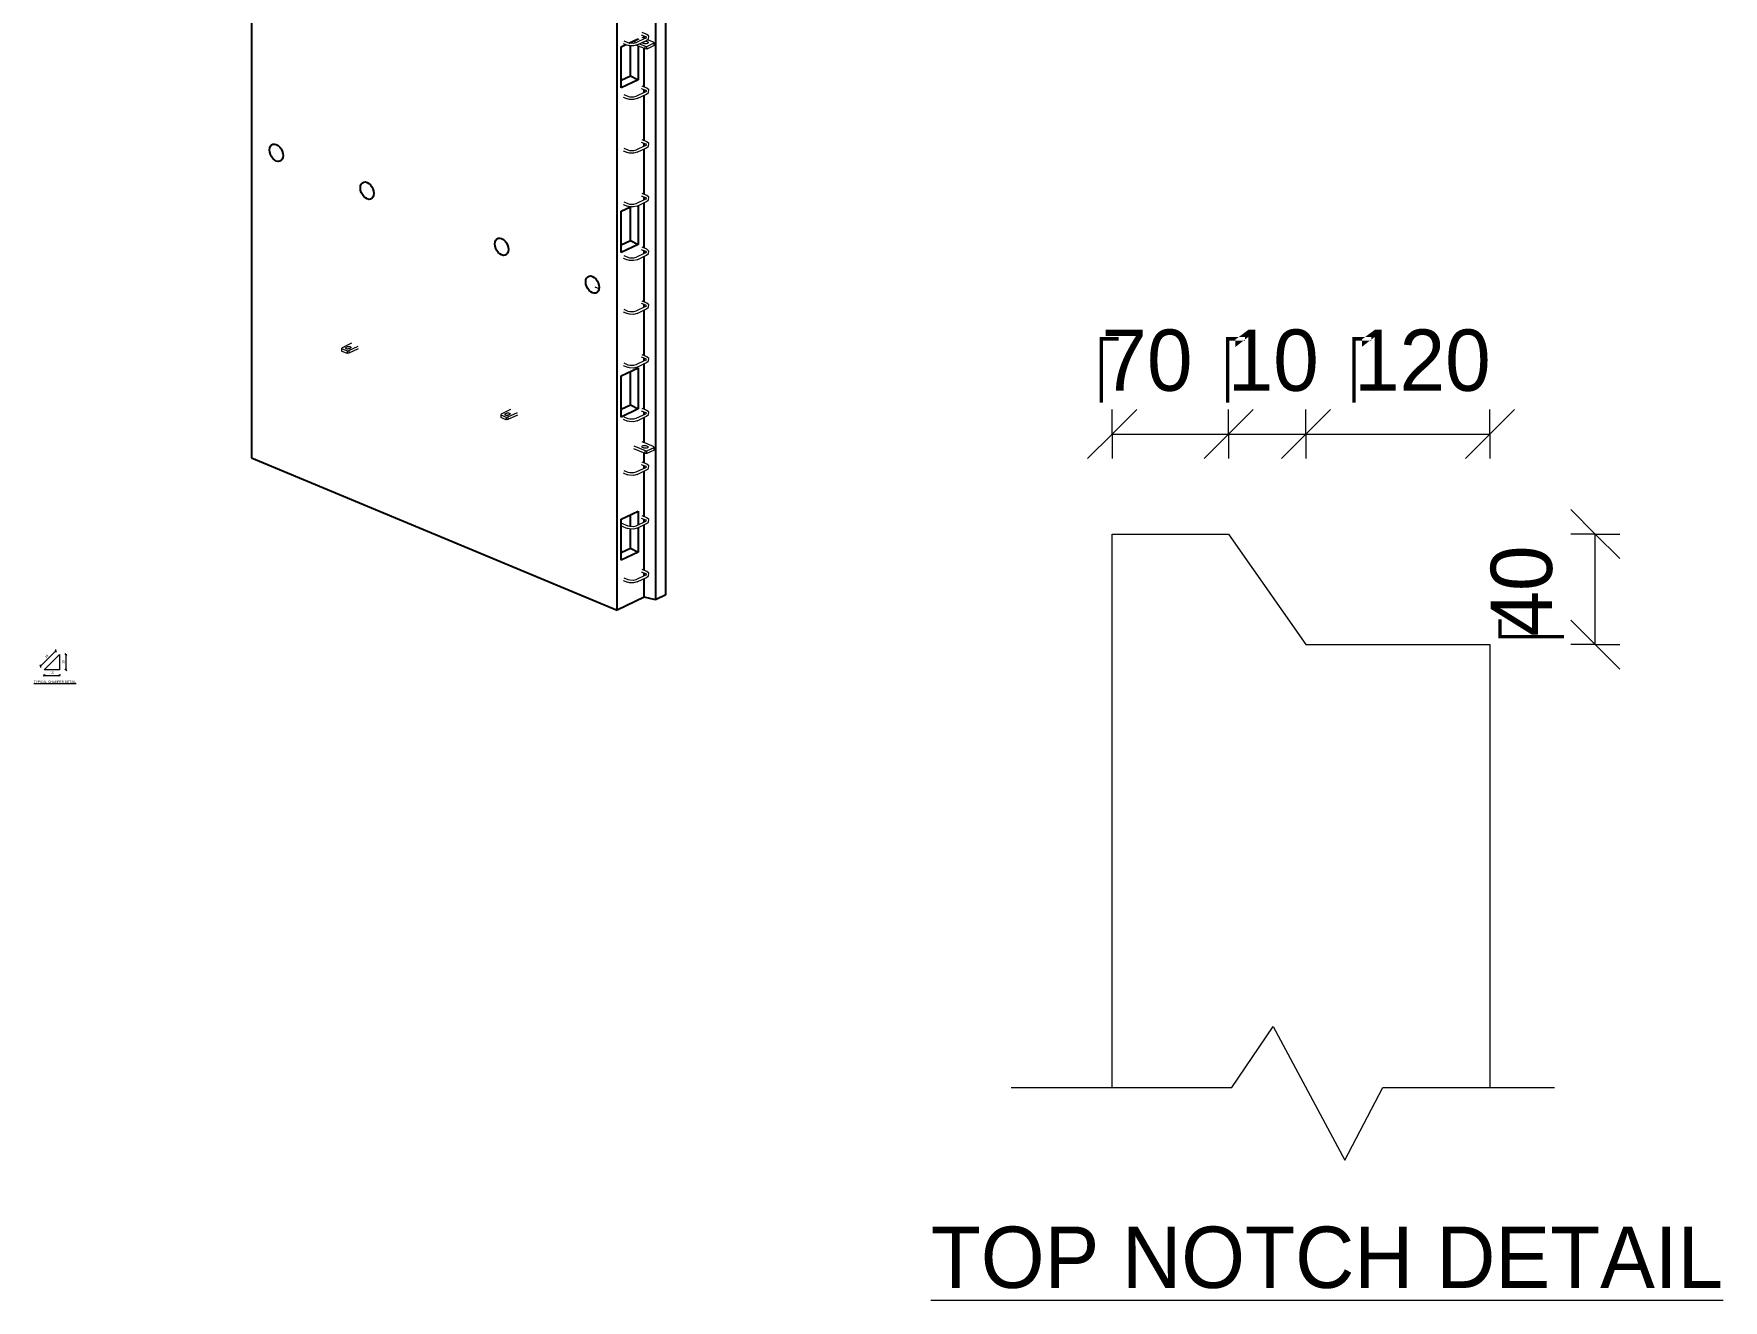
# Model space of a CAD drawing. Header units: millimetres. Extents: x -2992 to 12519, y 1067 to 20613.
# Drawn here: x -2063 to 3449, y 1067 to 5197 of the extents above; entities that cross this region are included whole.
import ezdxf

# ---------------------------------------------------------------- set-up
doc = ezdxf.new("R2010")
doc.units = ezdxf.units.MM
for name, color, linetype, lineweight in [('A-ANNO-DIMS', 211, 'Continuous', 9), ('A-ANNO-DIMS-3', 211, 'Continuous', 9), ('A-ANNO-DIMS-80', 211, 'Continuous', 9), ('A-DETL-THIN', 151, 'Continuous', 18), ('A-GENM', 13, 'Continuous', 18), ('A-WALL', 113, 'Continuous', 25), ('G-ANNO-TEXT', 231, 'Continuous', 9), ('S-RBAR', 171, 'Continuous', 18)]:
    doc.layers.add(name, color=color, linetype=linetype, lineweight=lineweight)
doc.styles.add('Arial_1', font='arial.ttf', dxfattribs={"height": 7.5})
doc.styles.add('Nirmala UI Semilight_1', font='NirmalaS.ttf', dxfattribs={"height": 7.5})
doc.styles.add('Nirmala UI Semilight_2', font='NirmalaS.ttf', dxfattribs={"height": 200})
doc.styles.add('Nirmala UI Semilight_3', font='NirmalaS.ttf', dxfattribs={"height": 200})
doc.dimstyles.new('Arrow_Filled_-_2_5_NI_UI', dxfattribs={"dimscale": 304.8, "dimtxt": 7.85523, "dimasz": 0.019685, "dimexe": 0.009843, "dimexo": 0.0625, "dimgap": 0.009843, "dimtad": 1, "dimdec": 0, "dimzin": 0, "dimdsep": 46, "dimtxsty": 'Nirmala UI Semilight_1', "dimblk1": 'OBLIQUE', "dimblk2": 'OBLIQUE', "dimsah": 1, "dimcen": 0.09, "dimazin": 0, "dimtfac": 1, "dimtdec": 4, "dimtix": 1, "dimtmove": 0, "dimatfit": 3, "dimfxl": 0.009843, "dimfxlon": 1, "dimtvp": 1, "dimtolj": 1, "dimtzin": 0, "dimarcsym": 2})
doc.dimstyles.new('Arrow_Filled_-_2_5_NI_UI_1', dxfattribs={"dimscale": 304.8, "dimtxt": 209.472789, "dimasz": 0.524934, "dimexe": 0.262467, "dimexo": 0.0625, "dimgap": 0.262467, "dimtad": 1, "dimdec": 0, "dimzin": 0, "dimdsep": 46, "dimtxsty": 'Nirmala UI Semilight_2', "dimblk1": 'OBLIQUE', "dimblk2": 'OBLIQUE', "dimsah": 1, "dimcen": 0.09, "dimazin": 0, "dimtfac": 1, "dimtdec": 4, "dimtix": 1, "dimtmove": 2, "dimatfit": 3, "dimfxl": 0.262467, "dimfxlon": 1, "dimtvp": 1, "dimtolj": 1, "dimtzin": 0, "dimarcsym": 2})
doc.dimstyles.new('Arrow_Filled_-_2_5_NI_UI_2', dxfattribs={"dimscale": 304.8, "dimtxt": 209.472789, "dimasz": 0.524934, "dimexe": 0.262467, "dimexo": 0.0625, "dimgap": 0.262467, "dimtad": 1, "dimdec": 0, "dimzin": 0, "dimdsep": 46, "dimtxsty": 'Nirmala UI Semilight_2', "dimblk1": 'OBLIQUE', "dimblk2": 'OBLIQUE', "dimsah": 1, "dimcen": 0.09, "dimazin": 0, "dimtfac": 1, "dimtdec": 4, "dimtix": 1, "dimtmove": 0, "dimatfit": 3, "dimfxl": 0.262467, "dimfxlon": 1, "dimtvp": 1, "dimtolj": 1, "dimtzin": 0, "dimarcsym": 2})

# ---------------------------------------------------------------- blocks, each defined once
blk = doc.blocks.new('Rebar Bar - Part 3166313199-431004-3D Ortho')
at = {"layer": 'S-RBAR'}
for p, q in [((15452.8, 7822.5), (15439.4, 7828)), ((15436.4, 7820.6), (15449.7, 7815.1))]:
    blk.add_line(p, q, dxfattribs=at)
blk = doc.blocks.new('Rebar Bar - Part 2227165887-431004-3D Ortho')
at = {"layer": 'S-RBAR'}
for points in [[(15450.5, 7809.7, 0), (15453.6, 7812.1, 0), (15453.2, 7812.8, 0), (15449.7, 7815.1, 0)], [(15453.9, 7802.5, 0), (15460.2, 7807.6, 0), (15460.7, 7815.9, 0), (15454.7, 7821.5, 0), (15452.8, 7822.5, 0)]]:
    blk.add_polyline3d(points, dxfattribs=at)
blk = doc.blocks.new('Rebar Bar - Part 981547073-431004-3D Ortho')
at = {"layer": 'S-RBAR'}
for p, q in [((15450.5, 7809.7), (15419.1, 7794.7)), ((15422.6, 7787.5), (15453.9, 7802.5))]:
    blk.add_line(p, q, dxfattribs=at)
blk = doc.blocks.new('Rebar Bar - Part 2227165887-V1-3D Ortho')
at = {"layer": 'S-RBAR'}
for points in [[(15422.6, 7787.5, 0), (15411.3, 7784.5, 0), (15397.8, 7785, 0), (15391, 7786.9, 0)], [(15419.1, 7794.7, 0), (15410.7, 7792.5, 0), (15399.5, 7792.8, 0), (15394.1, 7794.3, 0)]]:
    blk.add_polyline3d(points, dxfattribs=at)
blk = doc.blocks.new('Rebar Bar - Part 3131074535-431004-3D Ortho')
at = {"layer": 'S-RBAR'}
for p, q in [((15377.7, 7792.5), (15391, 7786.9)), ((15394.1, 7794.3), (15380.8, 7799.9))]:
    blk.add_line(p, q, dxfattribs=at)
blk = doc.blocks.new('Rebar Bar - Part 3131074535-V2-3D Ortho')
at = {"layer": 'S-RBAR'}
for p, q in [((15394.1, 7269), (15371.3, 7278.5)), ((15371.3, 7269.8), (15391, 7261.6))]:
    blk.add_line(p, q, dxfattribs=at)
blk = doc.blocks.new('Rebar Bar - Part 3131074535-V8-3D Ortho')
at = {"layer": 'S-RBAR'}
for p, q in [((15394.1, 3416.4), (15380.9, 3421.9)), ((15377.7, 3414.5), (15391, 3409))]:
    blk.add_line(p, q, dxfattribs=at)
blk = doc.blocks.new('RR spread anchor face based - RR-SA-2_5-150-1726819-3D Ortho')
at = {"layer": 'A-GENM'}
for p, q in [((14460.1, 7719.6), (14458.5, 7717.2)), ((14458.5, 7717.2), (14476.8, 7709.6)), ((14458.5, 7717.2), (14458.5, 7708.3)), ((14490.8, 7734.3), (14460.1, 7719.6)), ((14473.1, 7720.6), (14477.2, 7722.6)), ((14482, 7710.5), (14512.7, 7725.2)), ((14487.4, 7718.3), (14483.3, 7716.3)), ((14476.8, 7700.6), (14458.5, 7708.3)), ((14476.8, 7709.6), (14482, 7710.5)), ((14476.8, 7709.6), (14476.8, 7700.6)), ((14482, 7701.5), (14476.8, 7700.6)), ((14512.7, 7716.2), (14482, 7701.5)), ((14482, 7710.5), (14482, 7701.5))]:
    blk.add_line(p, q, dxfattribs=at)
for points in [[(14483.3, 7716.3, 0), (14481.9, 7715.8, 0), (14480.3, 7715.5, 0), (14478.5, 7715.3, 0), (14476.6, 7715.4, 0), (14474.9, 7715.7, 0), (14473.4, 7716.2, 0), (14472.3, 7716.8, 0), (14471.5, 7717.6, 0), (14471.2, 7718.4, 0)], [(14471.4, 7719.2, 0), (14472, 7719.9, 0), (14473.1, 7720.6, 0)], [(14477.2, 7722.6, 0), (14478.6, 7723.1, 0), (14480.3, 7723.4, 0), (14482.1, 7723.6, 0), (14483.9, 7723.5, 0), (14485.6, 7723.2, 0), (14487.1, 7722.7, 0), (14488.2, 7722.1, 0), (14489, 7721.3, 0), (14489.3, 7720.5, 0), (14489.1, 7719.7, 0), (14488.5, 7719, 0), (14487.4, 7718.3, 0)]]:
    blk.add_polyline3d(points, dxfattribs=at)
blk = doc.blocks.new('RR spread anchor face based - RR-SA-2_5-150-V9-3D Ortho')
at = {"layer": 'A-GENM'}
for p, q in [((15010.1, 3971.5), (14979.5, 3956.8)), ((14979.5, 3956.8), (14977.9, 3954.4)), ((14977.9, 3954.4), (14996.2, 3946.8)), ((14977.9, 3954.4), (14977.9, 3945.5)), ((14996.2, 3937.8), (14977.9, 3945.5)), ((14992.5, 3957.8), (14996.6, 3959.8)), ((14996.2, 3946.8), (15001.5, 3947.7)), ((14996.2, 3946.8), (14996.2, 3937.8)), ((15001.5, 3938.7), (14996.2, 3937.8)), ((15001.5, 3947.7), (15032.1, 3962.4)), ((15032.1, 3953.4), (15001.5, 3938.7)), ((15001.5, 3947.7), (15001.5, 3938.7)), ((15006.9, 3955.5), (15002.8, 3953.5))]:
    blk.add_line(p, q, dxfattribs=at)
for points in [[(15002.8, 3953.5, 0), (15001.4, 3953, 0), (14999.7, 3952.7, 0), (14997.9, 3952.5, 0), (14996.1, 3952.6, 0), (14994.4, 3952.9, 0), (14992.9, 3953.4, 0), (14991.7, 3954, 0), (14991, 3954.8, 0), (14990.7, 3955.6, 0)], [(14990.8, 3956.4, 0), (14991.5, 3957.1, 0), (14992.5, 3957.8, 0)], [(14996.6, 3959.8, 0), (14998, 3960.3, 0), (14999.7, 3960.6, 0), (15001.5, 3960.8, 0), (15003.3, 3960.7, 0), (15005, 3960.4, 0), (15006.5, 3959.9, 0), (15007.7, 3959.3, 0), (15008.4, 3958.6, 0), (15008.7, 3957.7, 0), (15008.6, 3956.9, 0), (15007.9, 3956.2, 0), (15006.9, 3955.5, 0)]]:
    blk.add_polyline3d(points, dxfattribs=at)
blk = doc.blocks.new('RR spread anchor face based - RR-SA-3_0-200-V10-3D Ortho')
at = {"layer": 'A-GENM'}
for p, q in [((15447.7, 5181.7), (15439.4, 5185.2)), ((15406.7, 5165.4), (15399.7, 5168.4)), ((15409.7, 5173.1), (15420.6, 5168.6)), ((15448.8, 5147.9), (15420.1, 5159.8)), ((15430.3, 5164.5), (15448.8, 5156.8)), ((15443.7, 5165.7), (15440.7, 5166.9)), ((15448.8, 5156.8), (15454.2, 5156.1)), ((15448.8, 5147.9), (15448.8, 5156.8)), ((15454.2, 5147.2), (15448.8, 5147.9)), ((15453, 5172.8), (15455.9, 5171.6)), ((15454.2, 5156.1), (15478, 5167.6)), ((15478, 5158.6), (15454.2, 5147.2)), ((15454.2, 5147.2), (15454.2, 5156.1)), ((15476.1, 5169.9), (15457.2, 5177.8)), ((15478, 5167.6), (15476.1, 5169.9)), ((15478, 5158.6), (15478, 5167.6))]:
    blk.add_line(p, q, dxfattribs=at)
for points in [[(15440.7, 5166.9, 0), (15439.2, 5167.7, 0), (15438.5, 5168.4, 0)], [(15455.9, 5171.6, 0), (15457.4, 5170.8, 0), (15458.4, 5169.8, 0), (15458.8, 5168.8, 0), (15458.6, 5167.7, 0), (15457.7, 5166.7, 0), (15456.4, 5165.9, 0), (15454.6, 5165.2, 0), (15452.4, 5164.8, 0), (15450.1, 5164.6, 0), (15447.8, 5164.7, 0), (15445.6, 5165.1, 0), (15443.7, 5165.7, 0)], [(15450.1, 5164.7, 0), (15448.9, 5164.8, 0), (15446.6, 5164.9, 0)], [(15449.6, 5173.7, 0), (15451.1, 5173.4, 0), (15453, 5172.8, 0)]]:
    blk.add_polyline3d(points, dxfattribs=at)
blk = doc.blocks.new('RR spread anchor face based - RR-SA-3_0-200-1726827-3D Ortho')
at = {"layer": 'A-GENM'}
for p, q in [((15412.2, 7399.1), (15448.8, 7383.9)), ((15448.8, 7374.9), (15412.2, 7390.2)), ((15476.1, 7397), (15439.5, 7412.2)), ((15443.7, 7392.8), (15440.7, 7394)), ((15453, 7399.9), (15455.9, 7398.7)), ((15454.2, 7383.2), (15478, 7394.6)), ((15478, 7394.6), (15476.1, 7397)), ((15478, 7385.7), (15478, 7394.6)), ((15448.8, 7383.9), (15454.2, 7383.2)), ((15448.8, 7374.9), (15448.8, 7383.9)), ((15454.2, 7374.2), (15448.8, 7374.9)), ((15478, 7385.7), (15454.2, 7374.2)), ((15454.2, 7374.2), (15454.2, 7383.2))]:
    blk.add_line(p, q, dxfattribs=at)
for points in [[(15440.7, 7394, 0), (15439.2, 7394.8, 0), (15438.3, 7395.8, 0), (15437.9, 7396.8, 0)], [(15438.1, 7397.8, 0), (15438.9, 7398.8, 0), (15440.3, 7399.7, 0), (15442.1, 7400.3, 0), (15444.2, 7400.8, 0), (15446.6, 7401, 0), (15448.9, 7400.9, 0), (15451.1, 7400.5, 0), (15453, 7399.9, 0)], [(15455.9, 7398.7, 0), (15457.4, 7397.8, 0), (15458.4, 7396.9, 0), (15458.8, 7395.9, 0), (15458.6, 7394.8, 0), (15457.7, 7393.8, 0), (15456.4, 7393, 0), (15454.6, 7392.3, 0), (15452.4, 7391.9, 0), (15450.1, 7391.7, 0), (15447.8, 7391.8, 0), (15445.6, 7392.2, 0), (15443.7, 7392.8, 0)], [(15450.1, 7391.7, 0), (15448.9, 7391.9, 0), (15446.6, 7392, 0)]]:
    blk.add_polyline3d(points, dxfattribs=at)
blk = doc.blocks.new('Rebar Bar - Part 2031897438-431004-3D Ortho')
at = {"layer": 'S-RBAR'}
blk.add_line((15298.7, 4365.7), (15286.5, 4370.8), dxfattribs=at)
blk = doc.blocks.new('DIMBLOCK1-CHAMFER DETAIL')
at = {"layer": 'A-ANNO-DIMS-3'}
for p, q in [((-2028.7, 3104.9), (-2031.7, 3101.9)), ((-2028.7, 3104.9), (-2025.7, 3107.9)), ((-2028.7, 3104.9), (-2028.7, 3107.9)), ((-2028.7, 3104.9), (-1978.7, 3104.9)), ((-2028.7, 3104.9), (-2028.7, 3101.9)), ((-1978.7, 3104.9), (-1981.7, 3101.9)), ((-1978.7, 3104.9), (-1975.7, 3107.9)), ((-1978.7, 3104.9), (-1978.7, 3107.9)), ((-1978.7, 3104.9), (-1978.7, 3101.9))]:
    blk.add_line(p, q, dxfattribs=at)
at = {"layer": 'A-ANNO-DIMS-3', "color": 0, "insert": (-2008.6, 3117.7), "char_height": 7.5, "width": 11.654, "attachment_point": 1, "line_spacing_factor": 1.142579, "style": 'Nirmala UI Semilight_1'}
blk.add_mtext('\u202a10', dxfattribs=at)
blk = doc.blocks.new('_Oblique')
at = {"color": 0, "linetype": 'ByBlock', "lineweight": -2}
blk.add_line((-0.5, -0.5), (0.5, 0.5), dxfattribs=at)
blk = doc.blocks.new('DIMBLOCK2-CHAMFER DETAIL')
at = {"layer": 'A-ANNO-DIMS-3'}
for p, q in [((-1957.7, 3172.8), (-1960.7, 3175.8)), ((-1957.7, 3172.8), (-1960.7, 3172.8)), ((-1957.7, 3172.8), (-1957.7, 3122.8)), ((-1957.7, 3172.8), (-1954.7, 3169.8)), ((-1957.7, 3172.8), (-1954.7, 3172.8)), ((-1957.7, 3122.8), (-1960.7, 3125.8)), ((-1957.7, 3122.8), (-1960.7, 3122.8)), ((-1957.7, 3122.8), (-1954.7, 3119.8)), ((-1957.7, 3122.8), (-1954.7, 3122.8))]:
    blk.add_line(p, q, dxfattribs=at)
at = {"layer": 'A-ANNO-DIMS-3', "color": 0, "insert": (-1970.5, 3142.9), "char_height": 7.5, "width": 11.654, "attachment_point": 1, "rotation": 90, "line_spacing_factor": 1.142579, "style": 'Nirmala UI Semilight_1'}
blk.add_mtext('\u202a10', dxfattribs=at)
blk = doc.blocks.new('DIMBLOCK3-CHAMFER DETAIL')
at = {"layer": 'A-ANNO-DIMS-3'}
for p, q in [((-2040.6, 3134.7), (-1990.6, 3184.7)), ((-1990.6, 3184.7), (-1992.7, 3186.8)), ((-1990.6, 3184.7), (-1990.6, 3188.9)), ((-1990.6, 3184.7), (-1990.6, 3180.4)), ((-1990.6, 3184.7), (-1988.4, 3182.5)), ((-2040.6, 3134.7), (-2042.7, 3136.8)), ((-2040.6, 3134.7), (-2040.6, 3138.9)), ((-2040.6, 3134.7), (-2040.6, 3130.4)), ((-2040.6, 3134.7), (-2038.4, 3132.5))]:
    blk.add_line(p, q, dxfattribs=at)
at = {"layer": 'A-ANNO-DIMS-3', "color": 0, "insert": (-2028.1, 3165.2), "char_height": 7.5, "width": 11.826, "attachment_point": 1, "rotation": 45, "line_spacing_factor": 1.142579, "style": 'Nirmala UI Semilight_1'}
blk.add_mtext('\u202a14', dxfattribs=at)
blk = doc.blocks.new('DIMBLOCK4-TOP NOTCH DETAIL')
at = {"layer": 'A-ANNO-DIMS-80'}
for p, q in [((1455.4, 3891.8), (1535.4, 3971.8)), ((1455.4, 3891.8), (1455.4, 3971.8)), ((1835.4, 3891.8), (1915.4, 3971.8)), ((1835.4, 3891.8), (1835.4, 3971.8)), ((1455.4, 3891.8), (1375.4, 3811.8)), ((1455.4, 3891.8), (1835.4, 3891.8)), ((1455.4, 3891.8), (1455.4, 3811.8)), ((1835.4, 3891.8), (1755.4, 3811.8)), ((1835.4, 3891.8), (1835.4, 3811.8))]:
    blk.add_line(p, q, dxfattribs=at)
at = {"layer": 'A-ANNO-DIMS-80', "color": 0, "insert": (1420.2, 4232.7), "char_height": 200, "width": 356.485, "attachment_point": 1, "line_spacing_factor": 1.142579, "style": 'Nirmala UI Semilight_2'}
blk.add_mtext('\u202a70', dxfattribs=at)
blk = doc.blocks.new('DIMBLOCK5-TOP NOTCH DETAIL')
at = {"layer": 'A-ANNO-DIMS-80'}
for p, q in [((1835.4, 3891.8), (1915.4, 3971.8)), ((1835.4, 3891.8), (1835.4, 3971.8)), ((2087.7, 3891.8), (2167.7, 3971.8)), ((2087.7, 3891.8), (2087.7, 3971.8)), ((1835.4, 3891.8), (1755.4, 3811.8)), ((1835.4, 3891.8), (2087.7, 3891.8)), ((1835.4, 3891.8), (1835.4, 3811.8)), ((2087.7, 3891.8), (2007.7, 3811.8)), ((2087.7, 3891.8), (2087.7, 3811.8))]:
    blk.add_line(p, q, dxfattribs=at)
at = {"layer": 'A-ANNO-DIMS-80', "color": 0, "insert": (1832.1, 4232.7), "char_height": 200, "width": 310.781, "attachment_point": 1, "line_spacing_factor": 1.142579, "style": 'Nirmala UI Semilight_2'}
blk.add_mtext('\u202a10', dxfattribs=at)
blk = doc.blocks.new('DIMBLOCK6-TOP NOTCH DETAIL')
at = {"layer": 'A-ANNO-DIMS-80'}
for p, q in [((2087.7, 3891.8), (2167.7, 3971.8)), ((2087.7, 3891.8), (2087.7, 3971.8)), ((2687.7, 3891.8), (2767.7, 3971.8)), ((2687.7, 3891.8), (2687.7, 3971.8)), ((2087.7, 3891.8), (2007.7, 3811.8)), ((2087.7, 3891.8), (2687.7, 3891.8)), ((2087.7, 3891.8), (2087.7, 3811.8)), ((2687.7, 3891.8), (2607.7, 3811.8)), ((2687.7, 3891.8), (2687.7, 3811.8))]:
    blk.add_line(p, q, dxfattribs=at)
at = {"layer": 'A-ANNO-DIMS-80', "color": 0, "insert": (2244.3, 4232.7), "char_height": 200, "width": 493.594, "attachment_point": 1, "line_spacing_factor": 1.142579, "style": 'Nirmala UI Semilight_2'}
blk.add_mtext('\u202a120', dxfattribs=at)
blk = doc.blocks.new('DIMBLOCK7-TOP NOTCH DETAIL')
at = {"layer": 'A-ANNO-DIMS-80'}
for p, q in [((3031.4, 3565.5), (2951.4, 3645.5)), ((3031.4, 3565.5), (2951.4, 3565.5)), ((3031.4, 3205), (3031.4, 3565.5)), ((3031.4, 3565.5), (3111.4, 3485.5)), ((3031.4, 3565.5), (3111.4, 3565.5)), ((3031.4, 3205), (2951.4, 3285)), ((3031.4, 3205), (2951.4, 3205)), ((3031.4, 3205), (3111.4, 3125)), ((3031.4, 3205), (3111.4, 3205))]:
    blk.add_line(p, q, dxfattribs=at)
at = {"layer": 'A-ANNO-DIMS-80', "color": 0, "insert": (2690.5, 3231), "char_height": 200, "width": 370.196, "attachment_point": 1, "rotation": 90, "line_spacing_factor": 1.142579, "style": 'Nirmala UI Semilight_2'}
blk.add_mtext('\u202a40', dxfattribs=at)

msp = doc.modelspace()

# ---------------------------------------------------------------- linework, layer by layer
at = {"layer": 'A-DETL-THIN', "lineweight": 9}
for p, q in [((1455.4, 1760.8), (1455.4, 3565.5)), ((1455.4, 3565.5), (1835.4, 3565.5)), ((1835.4, 3565.5), (2087.7, 3205)), ((2087.7, 3205), (2687.7, 3205)), ((2687.7, 3205), (2687.7, 1760.8)), ((1846.3, 1760.8), (1980.6, 1959.7)), ((1980.6, 1959.7), (2214.8, 1523.3)), ((1126.3, 1760.8), (1846.3, 1760.8)), ((2214.8, 1523.3), (2338.4, 1760.8)), ((2338.4, 1760.8), (2898.4, 1760.8))]:
    msp.add_line(p, q, dxfattribs=at)
at = {"layer": 'A-DETL-THIN'}
for p, q in [((-1978.7, 3172.8), (-2028.7, 3122.8)), ((-1978.7, 3172.8), (-1978.7, 3122.8)), ((-1978.7, 3122.8), (-2028.7, 3122.8))]:
    msp.add_line(p, q, dxfattribs=at)
at = {"layer": 'A-WALL'}
for p, q in [((-1352.1, 8126.9), (-1352.1, 3814.1)), ((-0.8, 3367), (-0.8, 7888)), ((-159.6, 3317), (-159.6, 7873.8)), ((-34.9, 7871.7), (-34.9, 3350.6)), ((-71, 5182.3), (-71, 5189.8)), ((-146, 5154.8), (-130.7, 5162.1)), ((-146, 5020.6), (-146, 5154.8)), ((-120.9, 5166.8), (-91.4, 5180.9)), ((-116.5, 5166.1), (-116.5, 5167.9)), ((-116.5, 5060.1), (-116.5, 5157.9)), ((-91.4, 5180.9), (-91.4, 5178.6)), ((-91.4, 5157.4), (-91.4, 5046.8)), ((-71, 5023.2), (-71, 5148.9)), ((-146, 5045.9), (-116.5, 5060.1)), ((-91.4, 5046.8), (-146, 5020.6)), ((-116.5, 5060.1), (-91.4, 5046.8)), ((-71, 5005.8), (-71, 5014.7)), ((-71, 4848.1), (-71, 4997)), ((-71, 4830.7), (-71, 4839.5)), ((-71, 4673), (-71, 4821.9)), ((-146, 4618.1), (-116, 4632.5)), ((-116.5, 4523.4), (-116.5, 4632.3)), ((-91.4, 4637), (-91.4, 4510.2)), ((-71, 4655.6), (-71, 4664.4)), ((-71, 4498.2), (-71, 4646.8)), ((-146, 4484), (-146, 4618.1)), ((-146, 4509.3), (-116.5, 4523.4)), ((-116.5, 4523.4), (-91.4, 4510.2)), ((-91.4, 4510.2), (-146, 4484)), ((-71, 4480.5), (-71, 4489.3)), ((-71, 4322.8), (-71, 4471.7)), ((-71, 4305.3), (-71, 4314.2)), ((-71, 4147.6), (-71, 4296.5)), ((-71, 4130.2), (-71, 4139.1)), ((-146, 4081.5), (-91.4, 4107.7)), ((-146, 3947.3), (-146, 4081.5)), ((-116.5, 3986.8), (-116.5, 4095.6)), ((-91.4, 4107.7), (-91.4, 3973.5)), ((-71, 3972.5), (-71, 4121.4)), ((-146, 3972.7), (-116.5, 3986.8)), ((-91.4, 3973.5), (-146, 3947.3)), ((-116.5, 3986.8), (-91.4, 3973.5)), ((-71, 3955.1), (-71, 3963.9)), ((-71, 3863.1), (-71, 3946.3)), ((-1352.1, 3814.1), (-159.6, 3317)), ((-71, 3797.4), (-71, 3829.7)), ((-71, 3780), (-71, 3788.8)), ((-71, 3622.3), (-71, 3771.2)), ((-146, 3614.2), (-91.4, 3640.4)), ((-91.4, 3640.4), (-91.4, 3595)), ((-146, 3480), (-146, 3614.2)), ((-116.5, 3590.4), (-116.5, 3628)), ((-91.4, 3586.3), (-91.4, 3506.2)), ((-71, 3605.1), (-71, 3613.7)), ((-71, 3447.2), (-71, 3596.1)), ((-116.5, 3519.5), (-116.5, 3581.8)), ((-146, 3505.4), (-116.5, 3519.5)), ((-91.4, 3506.2), (-146, 3480)), ((-116.5, 3519.5), (-91.4, 3506.2)), ((-71, 3429.7), (-71, 3438.6)), ((-71, 3359.5), (-71, 3421)), ((-0.8, 3367), (-34.9, 3350.6)), ((-71, 3359.5), (-159.6, 3317)), ((-34.9, 3350.6), (-71, 3359.5))]:
    msp.add_line(p, q, dxfattribs=at)
for points in [[(-1271.6, 4782.2, 0), (-1277.3, 4785.5, 0), (-1282.6, 4790.4, 0), (-1287.1, 4796.5, 0), (-1290.6, 4803.5, 0), (-1292.8, 4810.9, 0), (-1293.6, 4818.2, 0), (-1292.8, 4824.8, 0), (-1290.6, 4830.4, 0), (-1287.1, 4834.5, 0), (-1282.6, 4836.9, 0), (-1277.3, 4837.3, 0), (-1271.6, 4835.9, 0)], [(-1271.6, 4835.9, 0), (-1265.9, 4832.6, 0), (-1260.6, 4827.7, 0), (-1256.1, 4821.5, 0), (-1252.6, 4814.5, 0), (-1250.4, 4807.1, 0), (-1249.7, 4799.9, 0), (-1250.4, 4793.3, 0), (-1252.6, 4787.7, 0), (-1256.1, 4783.6, 0), (-1260.6, 4781.2, 0), (-1265.9, 4780.8, 0), (-1271.6, 4782.2, 0)], [(-975.3, 4658.7, 0), (-981, 4662, 0), (-986.3, 4666.9, 0), (-990.8, 4673, 0), (-994.3, 4680, 0), (-996.5, 4687.4, 0), (-997.3, 4694.7, 0), (-996.5, 4701.3, 0), (-994.3, 4706.9, 0), (-990.8, 4711, 0), (-986.3, 4713.3, 0), (-981, 4713.8, 0), (-975.3, 4712.4, 0)], [(-975.3, 4712.4, 0), (-969.6, 4709.1, 0), (-964.3, 4704.2, 0), (-959.8, 4698, 0), (-956.3, 4691, 0), (-954.1, 4683.6, 0), (-953.4, 4676.4, 0), (-954.1, 4669.8, 0), (-956.3, 4664.2, 0), (-959.8, 4660.1, 0), (-964.3, 4657.7, 0), (-969.6, 4657.2, 0), (-975.3, 4658.7, 0)], [(-536.4, 4475.7, 0), (-542, 4479, 0), (-547.3, 4483.9, 0), (-551.9, 4490.1, 0), (-555.4, 4497.1, 0), (-557.6, 4504.5, 0), (-558.3, 4511.7, 0), (-557.6, 4518.3, 0), (-555.4, 4523.9, 0), (-551.9, 4528, 0), (-547.3, 4530.4, 0), (-542, 4530.8, 0), (-536.4, 4529.4, 0)], [(-536.4, 4529.4, 0), (-530.7, 4526.1, 0), (-525.4, 4521.2, 0), (-520.8, 4515.1, 0), (-517.4, 4508.1, 0), (-515.2, 4500.7, 0), (-514.4, 4493.4, 0), (-515.2, 4486.8, 0), (-517.4, 4481.2, 0), (-520.8, 4477.1, 0), (-525.4, 4474.7, 0), (-530.7, 4474.3, 0), (-536.4, 4475.7, 0)], [(-240.1, 4352.2, 0), (-245.7, 4355.5, 0), (-251, 4360.4, 0), (-255.6, 4366.5, 0), (-259.1, 4373.6, 0), (-261.3, 4380.9, 0), (-262, 4388.2, 0), (-261.3, 4394.8, 0), (-259.1, 4400.4, 0), (-255.6, 4404.5, 0), (-251, 4406.9, 0), (-245.7, 4407.3, 0), (-240.1, 4405.9, 0)], [(-240.1, 4405.9, 0), (-234.4, 4402.6, 0), (-229.1, 4397.7, 0), (-224.5, 4391.6, 0), (-221.1, 4384.5, 0), (-218.9, 4377.2, 0), (-218.1, 4369.9, 0), (-218.9, 4363.3, 0), (-221.1, 4357.7, 0), (-224.5, 4353.6, 0), (-229.1, 4351.2, 0), (-234.4, 4350.8, 0), (-240.1, 4352.2, 0)]]:
    msp.add_polyline3d(points, dxfattribs=at)

# ---------------------------------------------------------------- block references
at = {"layer": 'A-GENM'}
for name, p in [('RR spread anchor face based - RR-SA-3_0-200-V10-3D Ortho', (-15517.3, 0)), ('RR spread anchor face based - RR-SA-2_5-150-1726819-3D Ortho', (-15517.3, -3546.3)), ('RR spread anchor face based - RR-SA-2_5-150-V9-3D Ortho', (-15517.3, 0)), ('RR spread anchor face based - RR-SA-3_0-200-1726827-3D Ortho', (-15517.3, -3546.3))]:
    msp.add_blockref(name, p, dxfattribs=at)
at = {"layer": 'S-RBAR'}
for name, p in [('Rebar Bar - Part 981547073-431004-3D Ortho', (-15517.3, -2626.8)), ('Rebar Bar - Part 3166313199-431004-3D Ortho', (-15517.3, -2626.8)), ('Rebar Bar - Part 2227165887-431004-3D Ortho', (-15517.3, -2626.8)), ('Rebar Bar - Part 3131074535-431004-3D Ortho', (-15517.3, -2626.8)), ('Rebar Bar - Part 2227165887-V1-3D Ortho', (-15517.3, -2626.8)), ('Rebar Bar - Part 3166313199-431004-3D Ortho', (-15517.3, -2801.9)), ('Rebar Bar - Part 2227165887-431004-3D Ortho', (-15517.3, -2801.9)), ('Rebar Bar - Part 3131074535-431004-3D Ortho', (-15517.3, -2801.9)), ('Rebar Bar - Part 2227165887-V1-3D Ortho', (-15517.3, -2801.9)), ('Rebar Bar - Part 981547073-431004-3D Ortho', (-15517.3, -2801.9)), ('Rebar Bar - Part 3166313199-431004-3D Ortho', (-15517.3, -2977)), ('Rebar Bar - Part 3131074535-431004-3D Ortho', (-15517.3, -2977)), ('Rebar Bar - Part 2227165887-V1-3D Ortho', (-15517.3, -2977)), ('Rebar Bar - Part 981547073-431004-3D Ortho', (-15517.3, -2977)), ('Rebar Bar - Part 2227165887-431004-3D Ortho', (-15517.3, -2977)), ('Rebar Bar - Part 3131074535-431004-3D Ortho', (-15517.3, -3152.1)), ('Rebar Bar - Part 2227165887-V1-3D Ortho', (-15517.3, -3152.1)), ('Rebar Bar - Part 981547073-431004-3D Ortho', (-15517.3, -3152.1)), ('Rebar Bar - Part 3166313199-431004-3D Ortho', (-15517.3, -3152.1)), ('Rebar Bar - Part 2227165887-431004-3D Ortho', (-15517.3, -3152.1)), ('Rebar Bar - Part 3131074535-431004-3D Ortho', (-15517.3, -3327.2)), ('Rebar Bar - Part 2227165887-V1-3D Ortho', (-15517.3, -3327.2)), ('Rebar Bar - Part 981547073-431004-3D Ortho', (-15517.3, -3327.2)), ('Rebar Bar - Part 3166313199-431004-3D Ortho', (-15517.3, -3327.2)), ('Rebar Bar - Part 2227165887-431004-3D Ortho', (-15517.3, -3327.2)), ('Rebar Bar - Part 2031897438-431004-3D Ortho', (-15517.3, 0)), ('Rebar Bar - Part 981547073-431004-3D Ortho', (-15517.3, -3502.4)), ('Rebar Bar - Part 3166313199-431004-3D Ortho', (-15517.3, -3502.4)), ('Rebar Bar - Part 2227165887-431004-3D Ortho', (-15517.3, -3502.4)), ('Rebar Bar - Part 3131074535-431004-3D Ortho', (-15517.3, -3502.4)), ('Rebar Bar - Part 2227165887-V1-3D Ortho', (-15517.3, -3502.4)), ('Rebar Bar - Part 3166313199-431004-3D Ortho', (-15517.3, -3677.5)), ('Rebar Bar - Part 2227165887-431004-3D Ortho', (-15517.3, -3677.5)), ('Rebar Bar - Part 3131074535-431004-3D Ortho', (-15517.3, -3677.5)), ('Rebar Bar - Part 2227165887-V1-3D Ortho', (-15517.3, -3677.5)), ('Rebar Bar - Part 981547073-431004-3D Ortho', (-15517.3, -3677.5)), ('Rebar Bar - Part 3166313199-431004-3D Ortho', (-15517.3, -3852.6)), ('Rebar Bar - Part 2227165887-431004-3D Ortho', (-15517.3, -3852.6)), ('Rebar Bar - Part 3131074535-431004-3D Ortho', (-15517.3, -3852.6)), ('Rebar Bar - Part 2227165887-V1-3D Ortho', (-15517.3, -3852.6)), ('Rebar Bar - Part 981547073-431004-3D Ortho', (-15517.3, -3852.6)), ('Rebar Bar - Part 3131074535-431004-3D Ortho', (-15517.3, -4027.7)), ('Rebar Bar - Part 2227165887-V1-3D Ortho', (-15517.3, -4027.7)), ('Rebar Bar - Part 981547073-431004-3D Ortho', (-15517.3, -4027.7)), ('Rebar Bar - Part 3166313199-431004-3D Ortho', (-15517.3, -4027.7)), ('Rebar Bar - Part 2227165887-431004-3D Ortho', (-15517.3, -4027.7)), ('Rebar Bar - Part 3131074535-V2-3D Ortho', (-15517.3, -3677.5)), ('Rebar Bar - Part 2227165887-V1-3D Ortho', (-15517.3, -4202.8)), ('Rebar Bar - Part 981547073-431004-3D Ortho', (-15517.3, -4202.8)), ('Rebar Bar - Part 3166313199-431004-3D Ortho', (-15517.3, -4202.8)), ('Rebar Bar - Part 2227165887-431004-3D Ortho', (-15517.3, -4202.8)), ('Rebar Bar - Part 3131074535-V8-3D Ortho', (-15517.3, 0)), ('Rebar Bar - Part 981547073-431004-3D Ortho', (-15517.3, -4378)), ('Rebar Bar - Part 3166313199-431004-3D Ortho', (-15517.3, -4378)), ('Rebar Bar - Part 2227165887-431004-3D Ortho', (-15517.3, -4378)), ('Rebar Bar - Part 2227165887-V1-3D Ortho', (-15517.3, -4378))]:
    msp.add_blockref(name, p, dxfattribs=at)

# ---------------------------------------------------------------- texts
at = {"layer": 'G-ANNO-TEXT', "color": 7, "attachment_point": 1}
for s, insert, char_height, width, style in [('\\LTYPICAL CHAMFER DETAIL', (-2062.8, 3087.5), 7.5, 166.911, 'Arial_1'), ('\\LTOP NOTCH DETAIL', (863.5, 1307.2), 200, 2975.864, 'Nirmala UI Semilight_3')]:
    msp.add_mtext(s, dxfattribs=dict(at, insert=insert, char_height=char_height, width=width, style=style))

# ---------------------------------------------------------------- dimensions: what is measured, and where the dimension line sits
at = {"layer": 'A-ANNO-DIMS'}
for base, p1, p2, text, override, picture, middle in [((1835.4, 3891.8), (1455.4, 3811.8), (1835.4, 3811.8), '\u202a70', {"dimpost": '<>', "dimfxl": 380}, 'DIMBLOCK4-TOP NOTCH DETAIL', (1598.4, 4099.4)), ((2687.7, 3891.8), (2087.7, 3811.8), (2687.7, 3811.8), '\u202a120', {"dimpost": '<>', "dimfxl": 600}, 'DIMBLOCK6-TOP NOTCH DETAIL', (2491.1, 4099.4))]:
    dim = msp.add_linear_dim(base=base, p1=p1, p2=p2, text=text, dimstyle='Arrow_Filled_-_2_5_NI_UI_1', override=override, dxfattribs=at)
    dim.commit()
    dim.dimension.update_dxf_attribs({"geometry": picture, "text_midpoint": middle, "dimtype": 160})
for base, p1, p2, dimstyle, override, picture, middle in [((2087.7, 3891.8), (1835.4, 3811.8), (2087.7, 3811.8), 'Arrow_Filled_-_2_5_NI_UI_2', {"dimpost": '<>', "dimfxl": 252.373632}, 'DIMBLOCK5-TOP NOTCH DETAIL', (1961.6, 4092.8)), ((-1978.7, 3104.9), (-2028.7, 3107.9), (-1978.7, 3107.9), 'Arrow_Filled_-_2_5_NI_UI', {"dimpost": '<>', "dimfxl": 50}, 'DIMBLOCK1-CHAMFER DETAIL', (-2003.7, 3112.4))]:
    dim = msp.add_linear_dim(base=base, p1=p1, p2=p2, text='\u202a10', dimstyle=dimstyle, override=override, dxfattribs=at)
    dim.commit()
    dim.dimension.update_dxf_attribs({"geometry": picture, "text_midpoint": middle})
for base, p1, p2, angle, text, dimstyle, override, picture, middle in [((3031.4, 3565.5), (2951.4, 3205), (2951.4, 3565.5), 90, '\u202a40', 'Arrow_Filled_-_2_5_NI_UI_2', {"dimpost": '<>', "dimfxl": 360.426899}, 'DIMBLOCK7-TOP NOTCH DETAIL', (2831, 3385.2)), ((-1990.6, 3184.7), (-2038.4, 3132.5), (-1988.4, 3182.5), 45, '\u202a14', 'Arrow_Filled_-_2_5_NI_UI', {"dimpost": '<>', "dimfxl": 70.710678}, 'DIMBLOCK3-CHAMFER DETAIL', (-2020.9, 3165)), ((-1957.7, 3122.8), (-1960.7, 3172.8), (-1960.7, 3122.8), 90, '\u202a10', 'Arrow_Filled_-_2_5_NI_UI', {"dimpost": '<>', "dimfxl": 50}, 'DIMBLOCK2-CHAMFER DETAIL', (-1965.2, 3147.8))]:
    dim = msp.add_linear_dim(base=base, p1=p1, p2=p2, angle=angle, text=text, dimstyle=dimstyle, override=override, dxfattribs=at)
    dim.commit()
    dim.dimension.update_dxf_attribs({"geometry": picture, "text_midpoint": middle})

doc.saveas('drawing.dxf')
